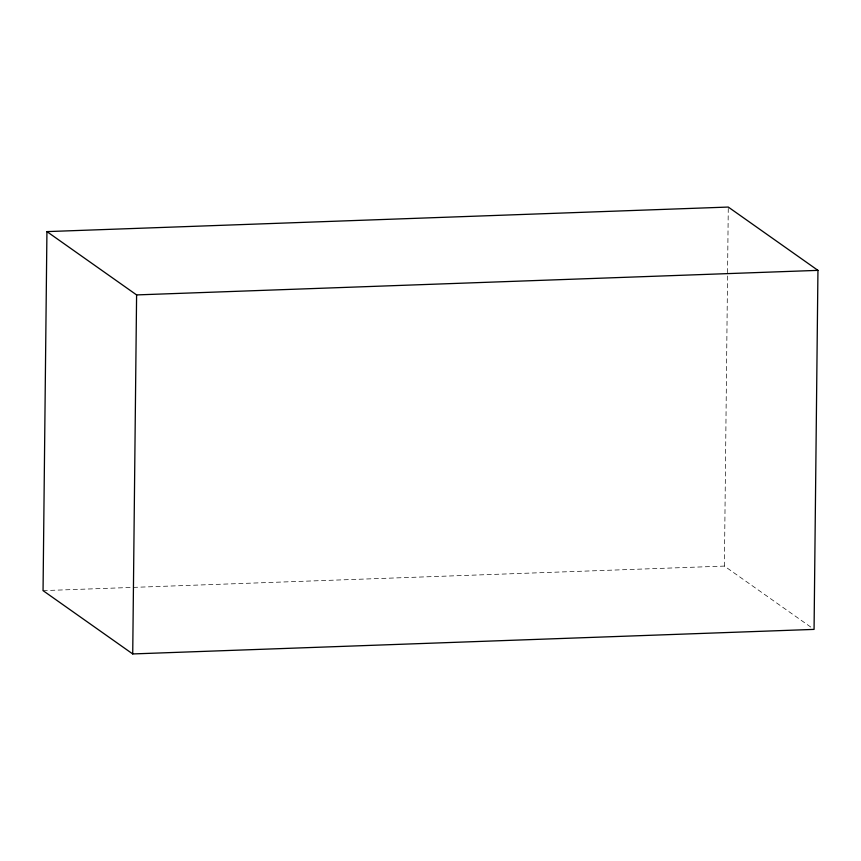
<?xml version="1.0" encoding="UTF-8"?>
<svg xmlns="http://www.w3.org/2000/svg" width="861" height="861" viewBox="0 0 861 861"><rect width="100%" height="100%" fill="white"/><g stroke="black" fill="none" stroke-linecap="round" stroke-linejoin="round"><path stroke-width="0.65" stroke-dasharray="4.3 3.23" d="M810.793 627.077L724.402 566.086L728.266 208.405M43.05 590.635L724.402 566.086"/><path stroke-width="1.29" d="M46.935 231.609L43.05 590.635L132.723 653.94L814.065 629.391L817.95 270.365L728.277 207.06L46.935 231.609L136.598 294.914L817.95 270.365M132.723 653.94L136.598 294.914"/></g></svg>
